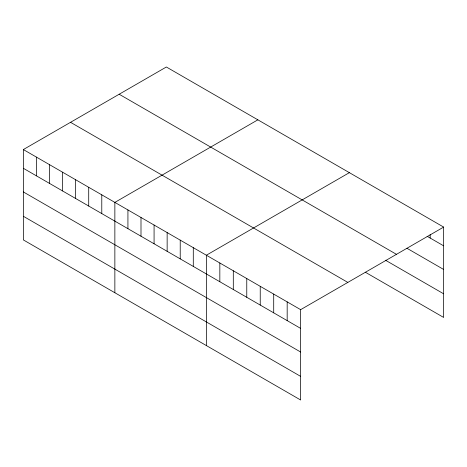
<?xml version="1.0" encoding="UTF-8"?>
<svg xmlns="http://www.w3.org/2000/svg" width="467" height="467" viewBox="0 0 467 467"><rect width="100%" height="100%" fill="white"/><g stroke="black" fill="none" stroke-linecap="round" stroke-linejoin="round"><path stroke-width="0.7" d="M23.35 149.557L300.643 309.656L300.643 400.003L23.35 239.91L23.35 149.557L166.357 66.997L443.65 227.09L443.65 317.443L365.287 272.197M257.866 119.826L114.859 202.392L114.859 292.739M349.369 172.656L206.361 255.221L206.361 345.574M300.643 309.656L443.65 227.09M427.118 236.284L443.65 245.829M406.92 248.251L443.65 269.459M119.167 94.241L396.46 254.334M385.491 260.23L443.65 293.807M70.54 122.313L347.833 282.407M23.35 168.301L300.643 328.394M23.35 191.931L300.643 352.025M23.35 216.279L300.643 376.373M430.183 234.446L430.183 238.053M287.176 301.875L287.176 320.619M273.709 294.099L273.709 312.837M260.236 286.324L260.236 305.062M246.769 278.548L246.769 297.286M233.302 270.772L233.302 289.511M219.834 262.997L219.834 281.735M193.291 247.673L193.291 266.412M180.221 240.126L180.221 258.864M167.145 232.578L167.145 251.316M154.075 225.03L154.075 243.768M140.999 217.488L140.999 236.226M127.929 209.94L127.929 228.678M101.783 194.844L101.783 213.582M88.712 187.296L88.712 206.035M75.642 179.748L75.642 198.487M62.566 172.2L62.566 190.939M49.496 164.653L49.496 183.391M36.42 157.105L36.42 175.843"/></g></svg>
